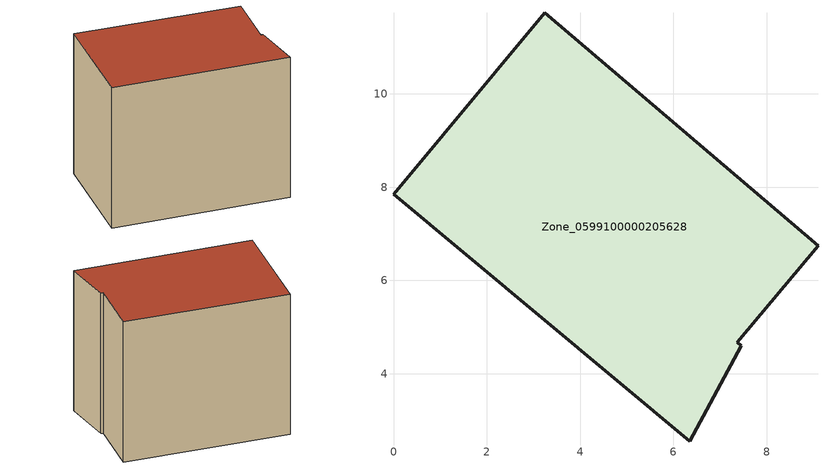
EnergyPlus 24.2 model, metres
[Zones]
Zone_0599100000205628
 floor ground (C_G): 9.1,6.74 7.37,4.67 7.46,4.59 6.35,2.55 0,7.85 3.24,11.74 z0
 wall outside (C_F): 6.35,2.55 7.46,4.59 7.37,4.67 9.1,6.74 3.24,11.74 0,7.85 6.35,2.55 z0:7.08
 roof outside (C_R): 7.46,4.59 7.37,4.67 9.1,6.74 3.24,11.74 0,7.85 6.35,2.55 z7.08
[BUILDING]
Pand.0599100000205628: North Axis=0; Terrain=City; Loads Convergence Tolerance Value=0.04; Temperature Convergence Tolerance Value=0.4; Solar Distribution=FullExterior; Maximum Number of Warmup Days=25; Minimum Number of Warmup Days=1
[Site:Location]
Rotterdam.The.Hague.AP_ZH_NLD Design_Conditions: Latitude=51.96; Longitude=4.45; Time Zone=1; Elevation=-4.5
[SITE:GROUNDTEMPERATURE:BUILDINGSURFACE]
18, 18, 18, 18, 18, 18, 18, 18, 18, 18, 18, 18
[MATERIAL] Thermal Absorptance=0.9; Solar Absorptance=0.7; Visible Absorptance=0.7
Name | Roughness | Thickness | Conductivity | Density | Specific Heat
G.TI.1946 | MediumSmooth | 0.15 | 1 | 540 | 1210
F.TI.1946 | Rough | 0.3 | 0.857143 | 1920 | 840
R.TI.1946 | MediumRough | 0.2 | 0.1 | 1500 | 1000
[CONSTRUCTION]
C_G: G.TI.1946
C_F: F.TI.1946
C_R: R.TI.1946
[ZONE]
Zone_0599100000205628: Type=1; Multiplier=1; Ceiling Height=Autocalculate; Volume=Autocalculate; Floor Area=autocalculate; Part of Total Floor Area=Yes
[ZONEINFILTRATION:DESIGNFLOWRATE]
Infil_Zone_0599100000205628: Zone or ZoneList or Space or SpaceList=Zone_0599100000205628; Schedule=AlwaysOn; Design Flow Rate Calculation Method=Flow/Area; Flow Rate per Floor Area=0.003; Constant Term Coefficient=1; Temperature Term Coefficient=0; Velocity Term Coefficient=0; Velocity Squared Term Coefficient=0
[HVACTEMPLATE:ZONE:IDEALLOADSAIRSYSTEM]
Zone_0599100000205628: Maximum Heating Supply Air Temperature=50; Minimum Cooling Supply Air Temperature=13; Maximum Heating Supply Air Humidity Ratio=0.0156; Minimum Cooling Supply Air Humidity Ratio=0.0077; Heating Limit=NoLimit; Cooling Limit=NoLimit; Dehumidification Control Type=ConstantSensibleHeatRatio; Cooling Sensible Heat Ratio=0.7; Dehumidification Setpoint=60; Humidification Control Type=None; Humidification Setpoint=30; Outdoor Air Method=None; Outdoor Air Flow Rate per Person=0.00944; Outdoor Air Flow Rate per Zone Floor Area=0; Outdoor Air Flow Rate per Zone=0; Demand Controlled Ventilation Type=None; Outdoor Air Economizer Type=NoEconomizer; Heat Recovery Type=None; Sensible Heat Recovery Effectiveness=0.7; Latent Heat Recovery Effectiveness=0.65
[ZONECONTROL:THERMOSTAT]
ThermostatControl_Zone_0599100000205628: Zone or ZoneList=Zone_0599100000205628; Control Type Schedule=DualSetpointControlType; Control 1=Thermostat_Zone_0599100000205628; Temperature Difference Between Cutout And Setpoint=0
[THERMOSTATSETPOINT:DUALSETPOINT]
Thermostat_Zone_0599100000205628: Heating Setpoint Temperature Schedule=HeatingSetpoint_Zone_0599100000205628; Cooling Setpoint Temperature Schedule=CoolingSetpoint_Zone_0599100000205628
[SCHEDULE:COMPACT]
HeatingSetpoint_Zone_0599100000205628: Through: 12/31, For: AllDays, Until: 24:00, 21
CoolingSetpoint_Zone_0599100000205628: Through: 12/31, For: AllDays, Until: 24:00, 24
DualSetpointControlType: Through: 12/31, For: AllDays, Until: 24:00, 4
AlwaysOn: Through: 12/31, For: AllDays, Until: 24:00, 1
